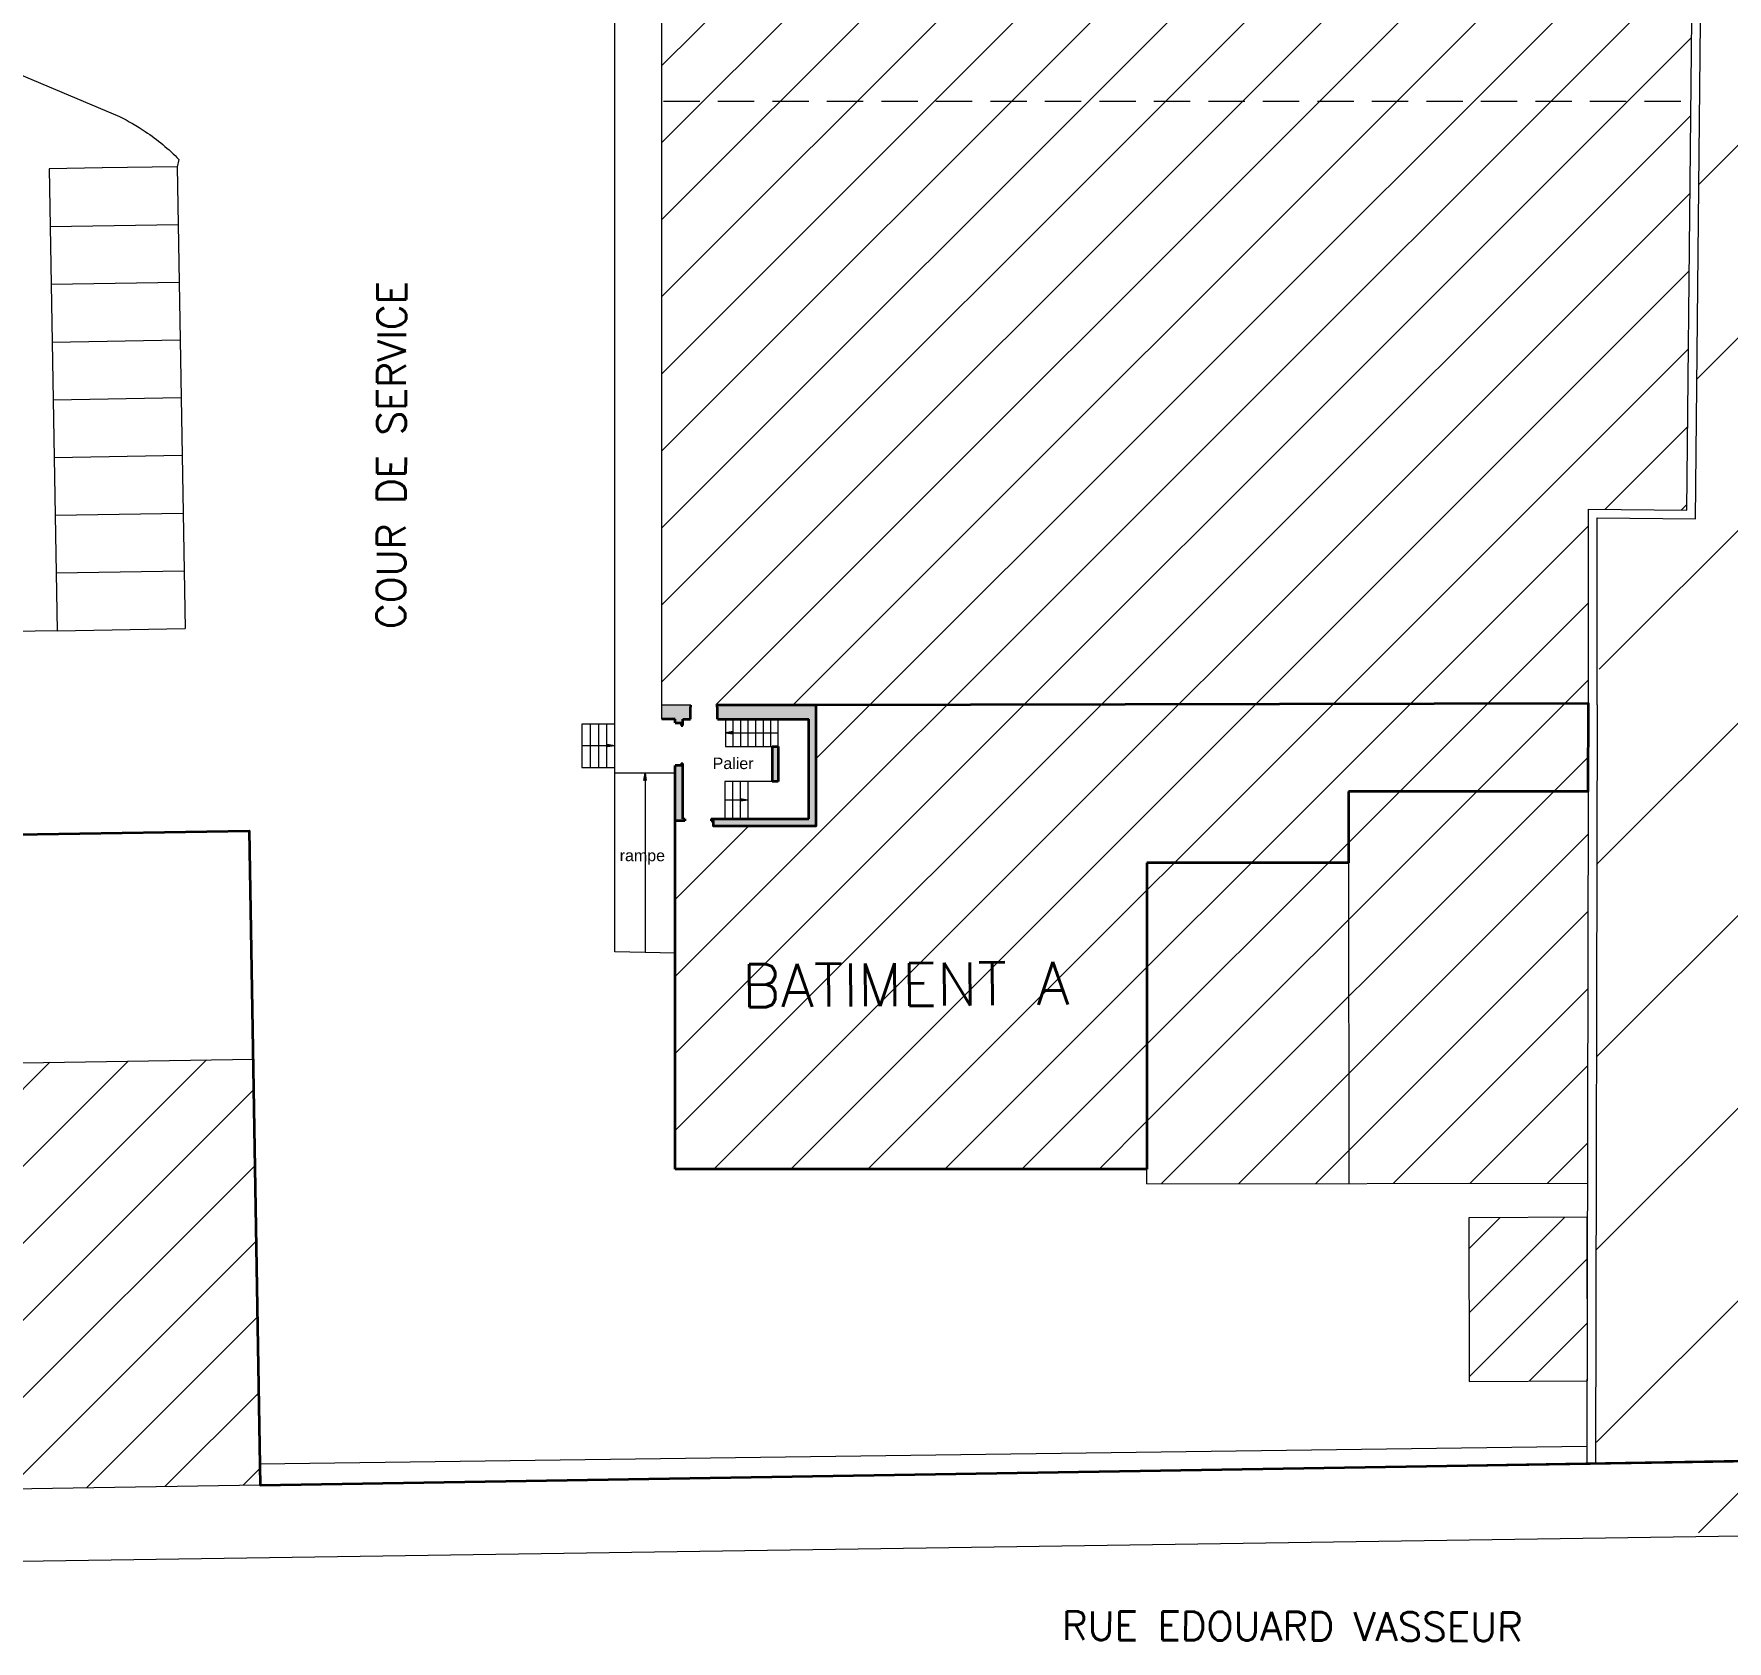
# Model space of a CAD drawing. Extents: x 11549 to 11688, y 7777 to 7869.
# Drawn here: x 11581.8 to 11641, y 7776.9 to 7833.1 of the extents above; entities that cross this region are included whole.
import ezdxf
from ezdxf.enums import TextEntityAlignment as Align

# ---------------------------------------------------------------- set-up
doc = ezdxf.new("R2010")
doc.units = 0
doc.linetypes.add('CACHEX2', pattern=[19.05, 12.7, -6.35])
for name, color, linetype, lineweight in [('Ar0-Hatch1', 1, 'CONTINUOUS', 5), ('Ar0-Texte1', 144, 'CONTINUOUS', 15), ('Ar0-Texte2', 6, 'CONTINUOUS', 15), ('Ar1-Site', 6, 'CONTINUOUS', 18), ('Ar2-Maçon', 7, 'CONTINUOUS', 35), ('Ar2-Vue-FIN', 9, 'CONTINUOUS', 9)]:
    doc.layers.add(name, color=color, linetype=linetype, lineweight=lineweight)
doc.styles.add('arial', font='arial.ttf', dxfattribs={"width": 0.9999})
doc.styles.get("Standard").update_dxf_attribs({"font": 'romans.shx'})

msp = doc.modelspace()

# ---------------------------------------------------------------- hatches: boundary and pattern name
at = {"layer": 'Ar0-Hatch1'}
h = msp.add_hatch(dxfattribs=at)
h.set_pattern_fill('ANSI31', color=256, scale=1.5)
h.paths.add_polyline_path([(11688.2, 7865.889), (11640.131, 7865.834), (11640.132, 7845.128), (11640.132, 7845.045), (11639.842, 7816.111), (11636.484, 7816.111), (11636.484, 7809.231), (11636.39, 7809.231), (11636.384, 7780.651), (11688.237, 7781.13)])
for points in [[(11604.713, 7809.147), (11604.713, 7809.567), (11604.723, 7809.567), (11604.723, 7809.637), (11603.889, 7809.637), (11603.889, 7809.637), (11603.709, 7809.637), (11603.709, 7809.147), (11604.183, 7809.147), (11604.183, 7809.017), (11604.393, 7809.017), (11604.393, 7808.922), (11604.443, 7808.922), (11604.443, 7809.147)], [(11608.853, 7809.147), (11608.853, 7805.657), (11605.433, 7805.657), (11605.433, 7805.587), (11605.503, 7805.587), (11605.503, 7805.407), (11609.103, 7805.407), (11609.103, 7809.637), (11605.643, 7809.637), (11605.643, 7809.567), (11605.653, 7809.567), (11605.653, 7809.147)], [(11607.773, 7806.967), (11607.773, 7808.187), (11607.563, 7808.187), (11607.563, 7806.967)]]:
    msp.add_hatch(color=256, dxfattribs=at).paths.add_polyline_path(points)
h = msp.add_hatch(color=256, dxfattribs=at)
h.dxf.hatch_style = 1
h.paths.add_polyline_path([(11604.443, 7807.592), (11604.393, 7807.592), (11604.393, 7807.517), (11604.183, 7807.517), (11604.183, 7805.587), (11604.443, 7805.587), (11604.513, 7805.587), (11604.513, 7805.657), (11604.443, 7805.657)])
at = {"layer": 'Ar2-Vue-FIN'}
h = msp.add_hatch(dxfattribs=at)
h.set_pattern_fill('ANSI31', color=256, scale=0.6)
edge = h.paths.add_edge_path()
edge.add_line((11603.709, 7836.708), (11603.709, 7809.637))
edge.add_line((11603.709, 7809.637), (11604.723, 7809.637))
edge.add_arc((11605.643, 7809.602), 0.92, 135, 177.81974, ccw=False)
edge.add_line((11604.992, 7810.253), (11605.608, 7809.637))
edge.add_line((11605.608, 7809.637), (11609.103, 7809.637))
edge.add_line((11609.103, 7809.637), (11609.103, 7805.407))
edge.add_line((11609.103, 7805.407), (11605.503, 7805.407))
edge.add_line((11605.503, 7805.407), (11605.503, 7805.587))
edge.add_line((11605.503, 7805.587), (11604.183, 7805.587))
edge.add_line((11604.183, 7805.587), (11604.183, 7793.407))
edge.add_line((11604.183, 7793.407), (11620.667, 7793.407))
edge.add_line((11620.667, 7793.407), (11620.667, 7804.123))
edge.add_line((11620.667, 7804.123), (11627.714, 7804.123))
edge.add_line((11627.714, 7804.123), (11627.714, 7806.612))
edge.add_line((11627.714, 7806.612), (11636.09, 7806.614))
edge.add_line((11636.09, 7806.614), (11636.104, 7816.484))
edge.add_line((11636.104, 7816.484), (11639.546, 7816.449))
edge.add_line((11639.546, 7816.449), (11639.832, 7845.128))
edge.add_line((11639.832, 7845.128), (11608.869, 7845.128))
edge.add_line((11608.869, 7845.128), (11608.869, 7842.118))
edge.add_line((11608.869, 7842.118), (11610.289, 7842.118))
edge.add_line((11610.289, 7842.118), (11610.469, 7842.118))
edge.add_line((11610.469, 7842.118), (11610.469, 7836.708))
edge.add_line((11610.469, 7836.708), (11603.709, 7836.708))
h.paths.add_polyline_path([(11608.893, 7842.009), (11608.894, 7842.515), (11610.9, 7842.51), (11610.898, 7842.003)], flags=17)
h.paths.add_polyline_path([(11620.967, 7842.495), (11620.969, 7843.175), (11622.837, 7843.17), (11622.835, 7842.49)], flags=16)
h = msp.add_hatch(dxfattribs=at)
h.set_pattern_fill('ANSI31', color=256, scale=0.6)
h.paths.add_polyline_path([(11570.096, 7812.094), (11569.976, 7812.092), (11568.775, 7812.131), (11555.195, 7812.045), (11555.503, 7786.1), (11559.89, 7781.878), (11589.671, 7782.357), (11589.432, 7797.255), (11570.339, 7796.948)])
h = msp.add_hatch(color=256, dxfattribs=at)
h.paths.add_polyline_path([(11602.069, 7808.214), (11601.846, 7808.216), (11601.848, 7808.214), (11601.806, 7808.172)])
h.paths.add_polyline_path([(11602.069, 7808.214), (11601.806, 7808.256), (11601.846, 7808.216)])
h = msp.add_hatch(color=256, dxfattribs=at)
h.paths.add_polyline_path([(11605.933, 7808.667), (11606.155, 7808.67), (11606.153, 7808.667), (11606.195, 7808.625)])
h.paths.add_polyline_path([(11605.933, 7808.667), (11606.195, 7808.709), (11606.155, 7808.67)])
h = msp.add_hatch(color=256, dxfattribs=at)
h.paths.add_polyline_path([(11603.126, 7807.258), (11603.124, 7807.036), (11603.126, 7807.038), (11603.168, 7806.996)])
h.paths.add_polyline_path([(11603.126, 7807.258), (11603.084, 7806.996), (11603.124, 7807.036)])
h = msp.add_hatch(dxfattribs=at)
h.set_pattern_fill('ANSI31', color=256, scale=0.6)
h.paths.add_polyline_path([(11627.714, 7804.123), (11620.667, 7804.123), (11620.667, 7792.896), (11627.731, 7792.906)])
h.paths.add_polyline_path([(11636.09, 7806.612), (11627.714, 7806.612), (11627.714, 7804.123), (11627.731, 7792.906), (11636.065, 7792.917)])
h = msp.add_hatch(color=256, dxfattribs=at)
h.paths.add_polyline_path([(11606.723, 7806.312), (11606.5, 7806.315), (11606.502, 7806.312), (11606.46, 7806.27)])
h.paths.add_polyline_path([(11606.723, 7806.312), (11606.46, 7806.354), (11606.5, 7806.315)])
h = msp.add_hatch(dxfattribs=at)
h.set_pattern_fill('ANSI31', color=256, scale=0.5)
h.paths.add_polyline_path([(11636.059, 7789.744), (11636.055, 7791.73), (11631.925, 7791.706), (11631.937, 7785.976), (11636.052, 7786)])

# ---------------------------------------------------------------- linework, layer by layer
at = {"layer": 'Ar1-Site'}
for p, q in [((11589.671, 7782.357), (11645.458, 7783.288)), ((11562.205, 7779.412), (11686.702, 7781.251))]:
    msp.add_line(p, q, dxfattribs=at)
at = {"layer": 'Ar2-Maçon'}
for p, q in [((11604.723, 7809.567), (11604.713, 7809.567)), ((11605.643, 7809.567), (11605.653, 7809.567)), ((11604.183, 7809.147), (11603.709, 7809.147)), ((11604.183, 7809.017), (11604.183, 7809.147)), ((11604.183, 7809.017), (11604.393, 7809.017)), ((11604.393, 7809.017), (11604.393, 7808.922)), ((11604.443, 7808.922), (11604.443, 7809.147)), ((11604.443, 7809.147), (11604.713, 7809.147)), ((11605.653, 7809.147), (11608.853, 7809.147)), ((11608.853, 7805.657), (11608.853, 7809.147)), ((11607.563, 7808.187), (11607.563, 7806.967)), ((11607.773, 7808.187), (11607.773, 7806.967)), ((11604.183, 7793.407), (11604.183, 7807.517)), ((11604.393, 7807.517), (11604.183, 7807.517)), ((11604.393, 7807.592), (11604.393, 7807.517)), ((11604.393, 7807.592), (11604.443, 7807.592)), ((11604.443, 7805.657), (11604.443, 7807.592)), ((11607.773, 7806.967), (11607.563, 7806.967)), ((11636.09, 7806.614), (11627.714, 7806.612)), ((11627.714, 7806.612), (11627.714, 7804.123)), ((11604.513, 7805.587), (11604.183, 7805.587)), ((11604.443, 7805.657), (11604.513, 7805.657)), ((11605.432, 7805.657), (11608.853, 7805.657)), ((11627.714, 7804.123), (11620.667, 7804.123)), ((11620.667, 7804.123), (11620.667, 7793.407)), ((11620.667, 7793.407), (11604.183, 7793.407))]:
    msp.add_line(p, q, dxfattribs=at)
msp.add_lwpolyline([(11588.455, 7845.032), (11588.477, 7843.434), (11554.689, 7843.733), (11554.994, 7826.157), (11580.053, 7826.419), (11580.396, 7805.091), (11589.284, 7805.234), (11589.671, 7782.357), (11645.458, 7783.261)], dxfattribs=at)
at = {"layer": 'Ar2-Maçon', "flags": 128}
for points in [[(11604.713, 7809.147), (11604.713, 7809.567)], [(11604.723, 7809.567), (11604.723, 7809.637)], [(11605.433, 7805.587), (11605.503, 7805.587), (11605.503, 7805.407), (11609.103, 7805.407), (11609.103, 7809.637), (11605.643, 7809.637)], [(11605.643, 7809.567), (11605.643, 7809.637)], [(11605.653, 7809.147), (11605.653, 7809.567)], [(11636.09, 7806.613), (11636.111, 7809.689), (11609.103, 7809.637)], [(11604.393, 7808.922), (11604.443, 7808.922)], [(11607.563, 7808.187), (11607.773, 7808.187)], [(11604.513, 7805.657), (11604.513, 7805.587)], [(11605.433, 7805.657), (11605.433, 7805.587)]]:
    msp.add_lwpolyline(points, dxfattribs=at)
at = {"layer": 'Ar2-Vue-FIN'}
for p, q in [((11602.069, 7801.008), (11602.069, 7837.07)), ((11603.709, 7809.147), (11603.709, 7837.063)), ((11582.293, 7828.389), (11582.57, 7812.237)), ((11586.769, 7828.465), (11587.045, 7812.312)), ((11582.328, 7826.37), (11586.804, 7826.446)), ((11582.362, 7824.351), (11586.838, 7824.427)), ((11582.397, 7822.332), (11586.873, 7822.408)), ((11582.431, 7820.313), (11586.907, 7820.389)), ((11582.466, 7818.294), (11586.942, 7818.37)), ((11582.501, 7816.275), (11586.976, 7816.35)), ((11582.535, 7814.256), (11587.011, 7814.331)), ((11582.57, 7812.237), (11587.045, 7812.312)), ((11582.57, 7812.237), (11587.045, 7812.312)), ((11636.404, 7809.648), (11636.347, 7783.136)), ((11605.933, 7809.147), (11605.933, 7808.187)), ((11606.196, 7809.147), (11606.196, 7808.187)), ((11606.459, 7809.147), (11606.459, 7808.187)), ((11606.722, 7809.147), (11606.722, 7808.187)), ((11606.985, 7809.147), (11606.985, 7808.187)), ((11607.248, 7809.147), (11607.248, 7808.187)), ((11607.511, 7809.147), (11607.511, 7808.187)), ((11602.069, 7808.214), (11600.912, 7808.214)), ((11602.069, 7808.214), (11601.806, 7808.256)), ((11601.806, 7808.256), (11602.069, 7808.214)), ((11601.806, 7808.256), (11601.848, 7808.214)), ((11602.069, 7808.214), (11601.806, 7808.172)), ((11601.848, 7808.214), (11601.806, 7808.172)), ((11605.933, 7808.667), (11606.195, 7808.709)), ((11606.195, 7808.709), (11605.933, 7808.667)), ((11605.933, 7808.667), (11607.773, 7808.667)), ((11605.933, 7808.667), (11606.195, 7808.625)), ((11605.933, 7808.187), (11607.563, 7808.187)), ((11606.195, 7808.709), (11606.153, 7808.667)), ((11606.153, 7808.667), (11606.195, 7808.625)), ((11603.126, 7807.258), (11603.084, 7806.996)), ((11603.084, 7806.996), (11603.126, 7807.258)), ((11603.084, 7806.996), (11603.126, 7807.038)), ((11603.126, 7807.258), (11603.126, 7800.981)), ((11603.126, 7807.258), (11603.168, 7806.996)), ((11603.126, 7807.038), (11603.168, 7806.996)), ((11607.563, 7806.967), (11605.913, 7806.967)), ((11605.913, 7806.967), (11605.913, 7805.657)), ((11606.183, 7806.967), (11606.183, 7805.657)), ((11606.453, 7806.967), (11606.453, 7805.657)), ((11606.723, 7806.967), (11606.723, 7805.657)), ((11636.09, 7806.613), (11636.047, 7783.137)), ((11606.723, 7806.312), (11605.913, 7806.312)), ((11606.723, 7806.312), (11606.46, 7806.354)), ((11606.46, 7806.354), (11606.723, 7806.312)), ((11606.46, 7806.354), (11606.502, 7806.312)), ((11606.723, 7806.312), (11606.46, 7806.27)), ((11606.502, 7806.312), (11606.46, 7806.27)), ((11627.714, 7804.123), (11627.731, 7792.906)), ((11604.183, 7800.955), (11602.069, 7801.008)), ((11620.667, 7792.896), (11620.667, 7793.407)), ((11620.667, 7792.896), (11636.065, 7792.916)), ((11589.659, 7783.103), (11636.048, 7783.714))]:
    msp.add_line(p, q, dxfattribs=at)
at = {"layer": 'Ar2-Vue-FIN', "linetype": 'CACHEX2', "ltscale": 0.1}
msp.add_line((11603.768, 7830.756), (11639.899, 7830.756), dxfattribs=at)
at = {"layer": 'Ar2-Vue-FIN', "flags": 128}
for points in [[(11636.111, 7809.689), (11636.104, 7816.484), (11639.546, 7816.449), (11639.832, 7845.131)], [(11636.404, 7809.648), (11636.404, 7816.181), (11639.843, 7816.146), (11640.132, 7845.128)], [(11604.723, 7809.637), (11603.709, 7809.637), (11603.709, 7836.708), (11610.469, 7836.708), (11610.469, 7842.118)], [(11584.143, 7828.43), (11582.293, 7828.389), (11582.57, 7812.237), (11580.252, 7812.197)], [(11602.069, 7808.973), (11600.912, 7808.973), (11600.912, 7807.454), (11602.069, 7807.454)], [(11601.202, 7808.973), (11601.202, 7807.454)], [(11601.492, 7808.973), (11601.492, 7807.454)], [(11601.782, 7808.973), (11601.782, 7807.454)], [(11607.773, 7808.187), (11607.773, 7809.147)], [(11604.183, 7807.258), (11602.069, 7807.258)]]:
    msp.add_lwpolyline(points, dxfattribs=at)
msp.add_lwpolyline([(11556.995, 7831.508), (11561.047, 7831.559), (11561.101, 7827.107), (11579.98, 7827.271), (11579.969, 7832.241), (11584.748, 7830.217, -0.03474), (11585.654, 7829.695, -0.050805), (11586.83, 7828.718), (11586.769, 7828.465), (11584.157, 7828.427)], format="xyb", dxfattribs=at)
for points in [[(11555.195, 7812.045), (11568.775, 7812.131), (11569.976, 7812.092), (11570.096, 7812.094), (11570.339, 7796.948), (11589.432, 7797.255), (11589.671, 7782.357), (11559.89, 7781.878), (11555.503, 7786.1)], [(11636.055, 7791.73), (11631.925, 7791.706), (11631.937, 7785.976), (11636.067, 7786)]]:
    msp.add_lwpolyline(points, close=True, dxfattribs=at)

# ---------------------------------------------------------------- texts
at = {"layer": 'Ar0-Texte1', "style": 'arial', "width": 0.9999}
for s, p in [('Palier', (11606.203, 7807.597)), ('rampe', (11603.031, 7804.375))]:
    msp.add_text(s, height=0.4, rotation=359.84347, dxfattribs=at).set_placement(p, align=Align.MIDDLE_CENTER)
at = {"layer": 'Ar0-Texte2', "attachment_point": 5}
for s, insert, char_height, width, rotation in [('COUR DE SERVICE', (11594.257, 7818.38), 1, 40, 89.84347), ('BATIMENT A', (11612.239, 7799.863), 1.5, 67.04009, 0.45624), ('RUE EDOUARD VASSEUR', (11625.753, 7777.418), 1, 40, 359.84347)]:
    msp.add_mtext(s, dxfattribs=dict(at, insert=insert, char_height=char_height, width=width, rotation=rotation))

doc.saveas('drawing.dxf')
